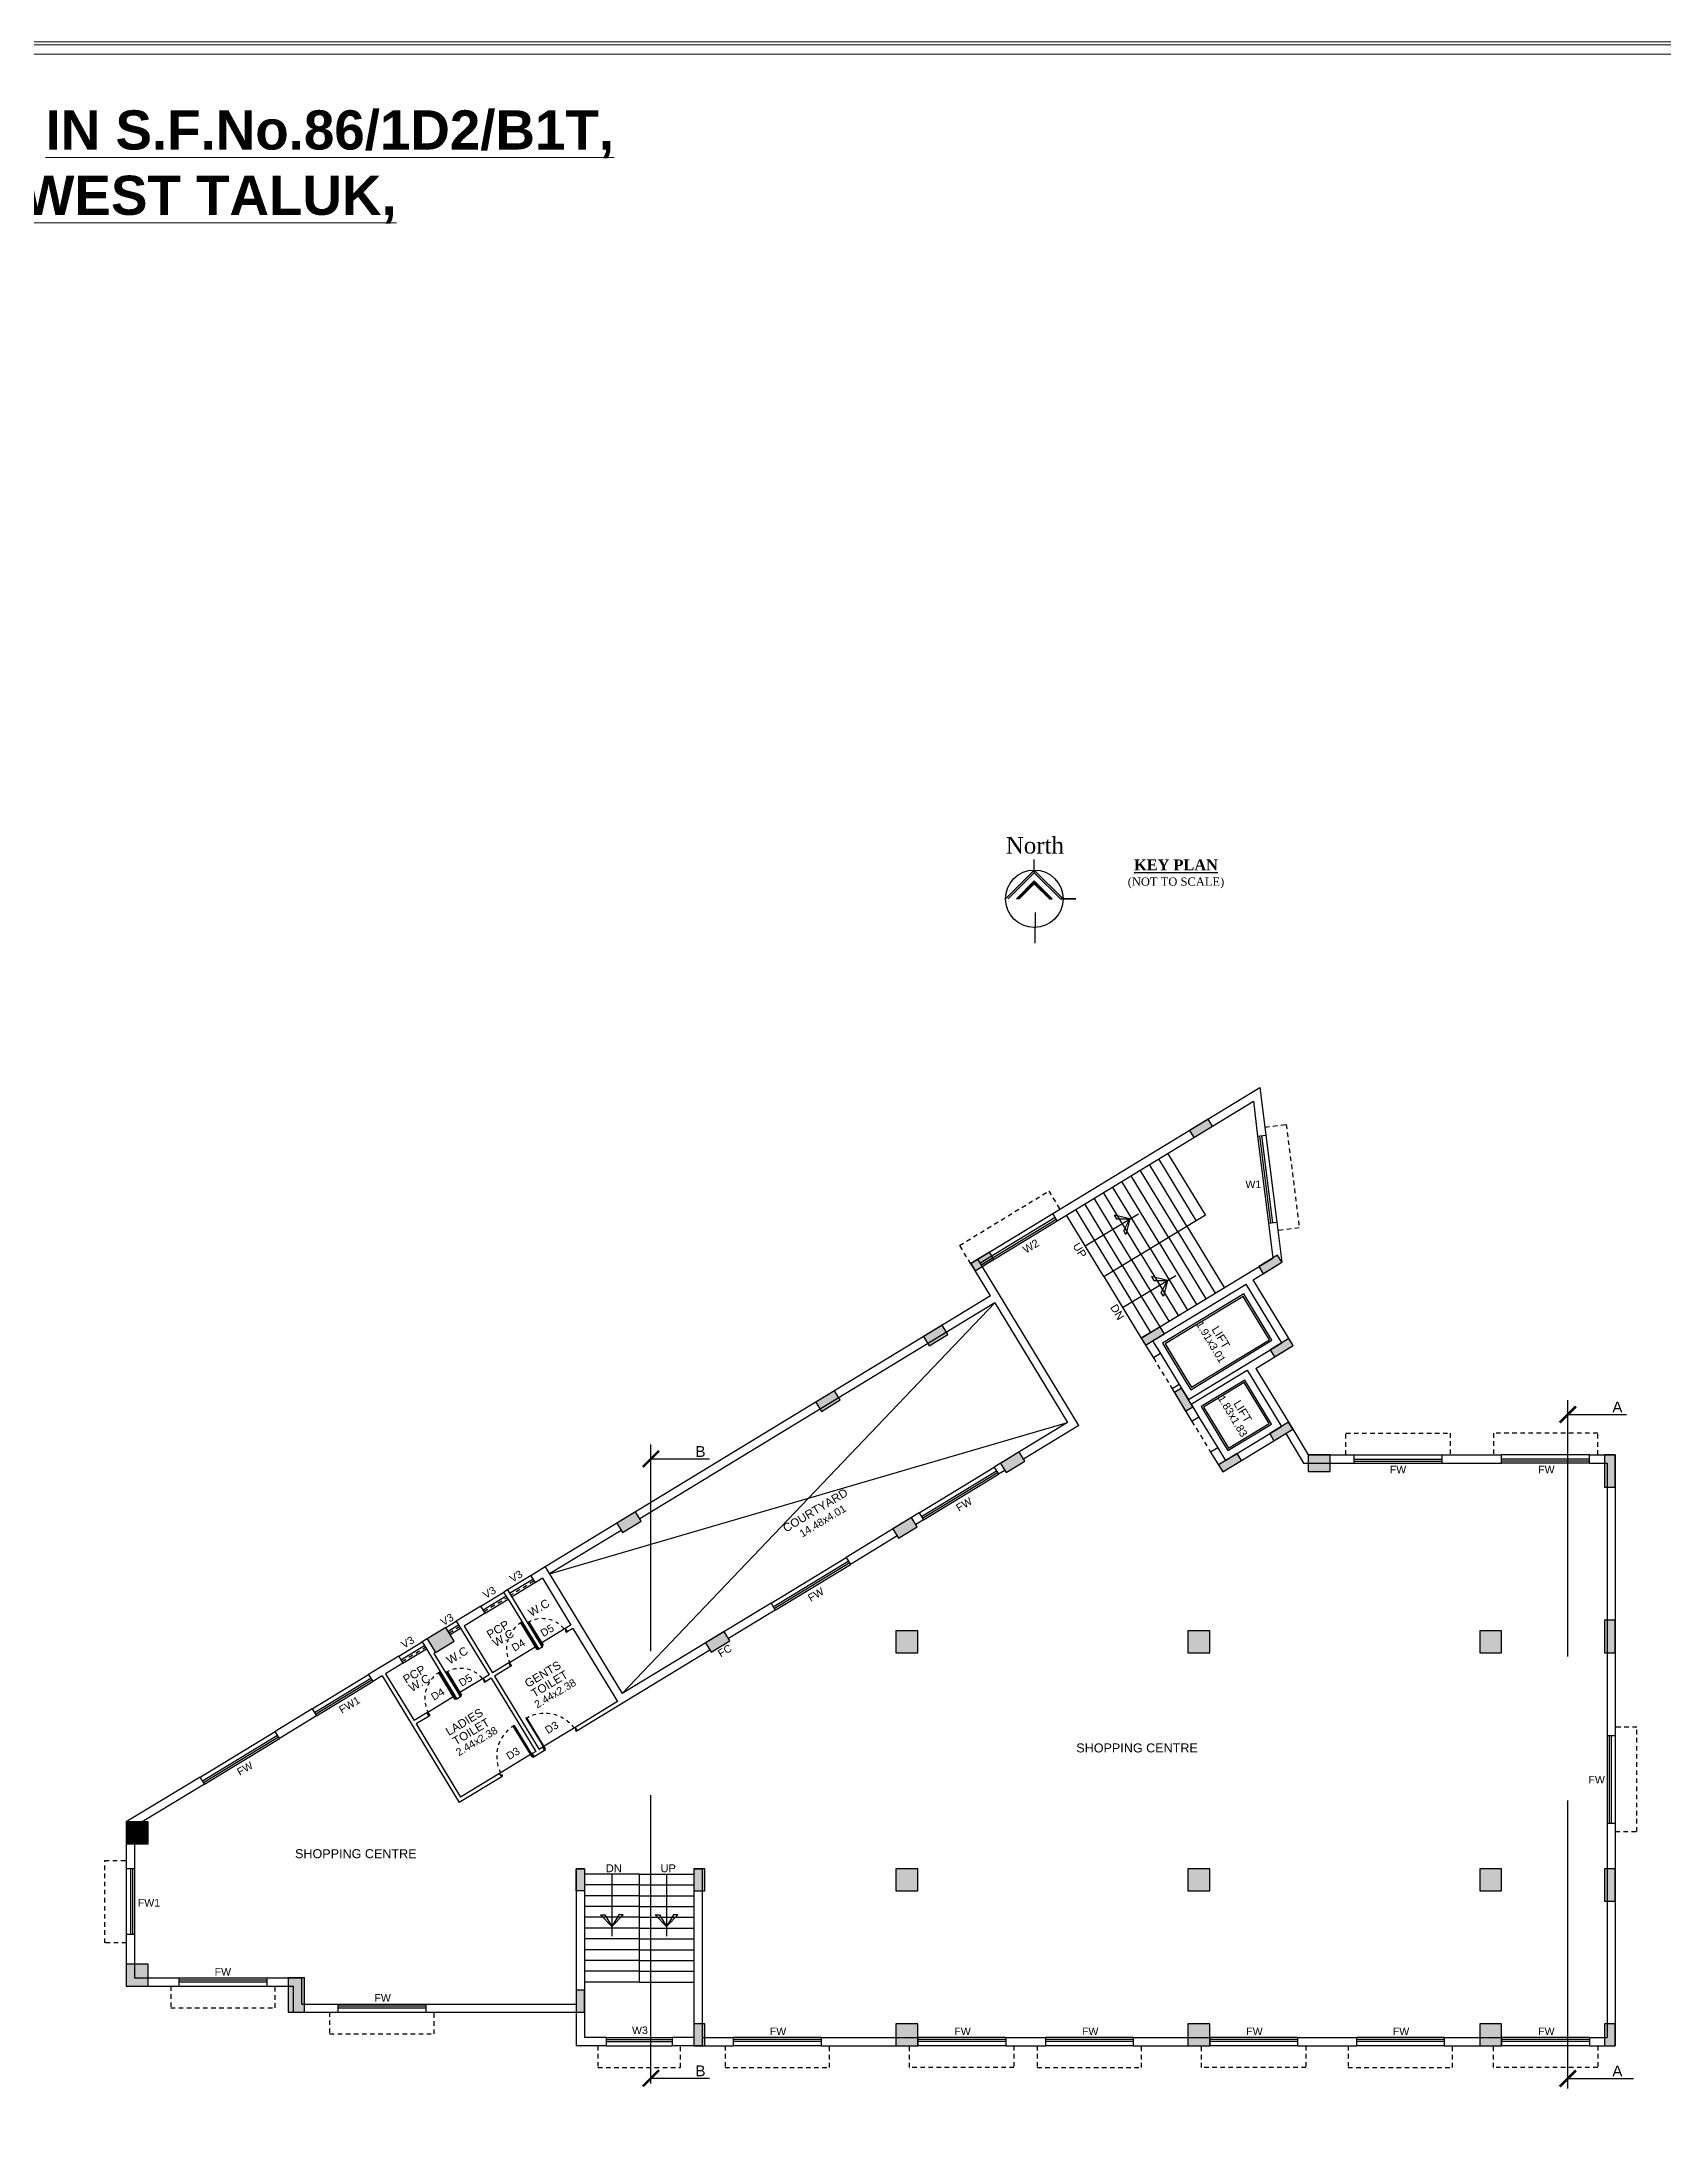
# Model space of a CAD drawing. Header units: metres. Extents: x 0 to 413, y 0 to 124.
# Drawn here: x 103.4 to 148.5, y 52.7 to 110.6 of the extents above; entities that cross this region are included whole.
import ezdxf
from ezdxf.enums import TextEntityAlignment as Align

# ---------------------------------------------------------------- set-up
doc = ezdxf.new("R2010")
doc.units = ezdxf.units.M
doc.header["$LTSCALE"] = 0.5
doc.header["$MEASUREMENT"] = 0
doc.linetypes.add('11010-XREF_SECT REF1$0${ Wide Dash }', pattern=[12, 4, -2, 4, -2])
doc.linetypes.add('HIDDEN', pattern=[0.375, 0.25, -0.125])
doc.layers.add('DIM', color=5, linetype='Continuous')
doc.styles.add('Arial', font='times.ttf', dxfattribs={"height": 9})
doc.styles.add('Arial-Bold', font='times.ttf')
doc.styles.add('Ramesh', font='romantic.ttf')
doc.styles.get("Standard").update_dxf_attribs({"font": 'arial.ttf'})
doc.dimstyles.new('Metre 1', dxfattribs={"dimscale": 0.05, "dimtxt": 7.5, "dimasz": 6, "dimexe": 5, "dimexo": 4, "dimgap": 1.5, "dimtad": 1, "dimzin": 3, "dimdsep": 46, "dimtxsty": 'Arial', "dimblk": 'ARCHTICK', "dimcen": 0.09, "dimdle": 4, "dimse1": 1, "dimse2": 1, "dimsd1": 1, "dimsd2": 1, "dimclrd": 1, "dimclre": 1, "dimclrt": 1, "dimadec": 0, "dimazin": 0, "dimtfac": 1, "dimtofl": 0, "dimtmove": 2, "dimatfit": 0, "dimldrblk": 'ARCHTICK', "dimfxl": 0, "dimtolj": 1, "dimtzin": 0, "dimarcsym": 0})

# ---------------------------------------------------------------- blocks, each defined once
blk = doc.blocks.new('D1000')
for points in [[(0, 0), (1, 0), (1, -2.3), (0, -2.3)], [(40.6, 0), (41.6, 0), (41.6, -2.3), (40.6, -2.3)], [(1, -1.2), (2, -1.2), (2, -40.8), (1, -40.8)]]:
    blk.add_lwpolyline(points, close=True)
at = {"linetype": 'HIDDEN'}
blk.add_arc((1, -1.2), 39.6, 270, 0, dxfattribs=at)
blk = doc.blocks.new('D750')
for points in [[(-1.2, -1), (-31.2, -1), (-31.2, -2), (-1.2, -2)], [(-2.3, 0), (0, 0), (0, -1), (-2.3, -1)], [(-2.3, -31), (0, -31), (0, -32), (-2.3, -32)]]:
    blk.add_lwpolyline(points, close=True)
at = {"linetype": 'HIDDEN'}
blk.add_arc((-1.2, -1), 30, 180, 270.0003, dxfattribs=at)
blk = doc.blocks.new('_ArchTick')
at = {"layer": 'DIM', "color": 0, "const_width": 0.15}
blk.add_lwpolyline([(-0.5, -0.5), (0.5, 0.5)], dxfattribs=at)

msp = doc.modelspace()

# ---------------------------------------------------------------- hatches: boundary and pattern name
h = msp.add_hatch(color=7)
h.dxf.hatch_style = 1
h.paths.add_polyline_path([(127.15, 65.902), (127.76, 65.902), (127.76, 66.512), (127.15, 66.512)])
h.paths.add_polyline_path([(135.26, 65.902), (135.87, 65.902), (135.87, 66.512), (135.26, 66.512)])
h.paths.add_polyline_path([(137.536, 71.985), (137.655, 71.789), (138.176, 72.106), (138.057, 72.302)])
h.paths.add_polyline_path([(124.925, 72.859), (125.081, 72.603), (125.602, 72.92), (125.446, 73.176)])
h.paths.add_polyline_path([(127.915, 74.679), (128.071, 74.422), (128.592, 74.739), (128.436, 74.996)])
h.paths.add_polyline_path([(129.232, 76.707), (129.352, 76.51), (129.873, 76.827), (129.753, 77.024)])
h.paths.add_polyline_path([(138.608, 70.937), (139.218, 70.937), (139.218, 71.397), (138.608, 71.397)])
h.paths.add_polyline_path([(136.11, 71.118), (136.23, 70.921), (136.751, 71.238), (136.631, 71.435)])
h.paths.add_polyline_path([(137.548, 74.311), (137.668, 74.114), (138.189, 74.431), (138.069, 74.628)])
h.paths.add_polyline_path([(133.968, 74.637), (134.088, 74.441), (134.609, 74.758), (134.489, 74.954)])
h.paths.add_polyline_path([(137.231, 76.622), (137.35, 76.426), (137.871, 76.743), (137.752, 76.94)])
h.paths.add_polyline_path([(143.37, 65.902), (143.98, 65.902), (143.98, 66.512), (143.37, 66.512)])
h.paths.add_polyline_path([(146.838, 65.902), (147.138, 65.902), (147.138, 66.802), (146.838, 66.802)])
h.paths.add_polyline_path([(146.838, 70.497), (147.138, 70.497), (147.138, 71.397), (146.838, 71.397)])
h.paths.add_polyline_path([(143.37, 54.984), (143.98, 54.984), (143.98, 55.594), (143.37, 55.594)])
h.paths.add_polyline_path([(143.37, 59.292), (143.98, 59.292), (143.98, 59.902), (143.37, 59.902)])
h.paths.add_polyline_path([(135.26, 54.984), (135.87, 54.984), (135.87, 55.594), (135.26, 55.594)])
h.paths.add_polyline_path([(135.26, 59.292), (135.87, 59.292), (135.87, 59.902), (135.26, 59.902)])
h.paths.add_polyline_path([(127.15, 54.984), (127.76, 54.984), (127.76, 55.594), (127.15, 55.594)])
h.paths.add_polyline_path([(127.15, 59.292), (127.76, 59.292), (127.76, 59.902), (127.15, 59.902)])
h.paths.add_polyline_path([(121.538, 59.292), (121.838, 59.292), (121.838, 59.902), (121.538, 59.902)])
h.paths.add_polyline_path([(121.538, 54.984), (121.838, 54.984), (121.838, 55.594), (121.538, 55.594)])
h.paths.add_polyline_path([(105.769, 56.64), (106.379, 56.64), (106.379, 57.25), (105.769, 57.25)])
h.paths.add_polyline_path([(110.268, 55.916), (110.718, 55.916), (110.718, 56.87), (110.268, 56.87)])
h.paths.add_polyline_path([(135.304, 80.402), (135.424, 80.205), (135.945, 80.522), (135.825, 80.719)])
h.paths.add_polyline_path([(135.2, 72.613), (135.397, 72.732), (135.085, 73.245), (134.889, 73.125)])
h.paths.add_polyline_path([(146.838, 59.002), (147.138, 59.002), (147.138, 59.902), (146.838, 59.902)])
h.paths.add_polyline_path([(146.838, 54.984), (147.138, 54.984), (147.138, 55.594), (146.838, 55.594)])
h.paths.add_polyline_path([(118.268, 56.526), (118.268, 55.916), (118.498, 55.916), (118.498, 56.526)])
h.paths.add_polyline_path([(118.268, 59.902), (118.268, 59.292), (118.498, 59.292), (118.498, 59.902)])
h = msp.add_hatch(color=7)
h.dxf.hatch_style = 1
h.paths.add_polyline_path([(119.919, 69.813), (119.398, 69.496), (119.554, 69.239), (120.075, 69.556)])
h.paths.add_polyline_path([(114.648, 66.605), (114.127, 66.288), (114.361, 65.904), (114.882, 66.221)])
h.paths.add_polyline_path([(122.537, 66.232), (122.381, 66.488), (121.86, 66.171), (122.016, 65.915)])
h.paths.add_polyline_path([(127.744, 69.4), (127.588, 69.657), (127.066, 69.34), (127.222, 69.083)])
h.paths.add_polyline_path([(130.733, 71.22), (130.577, 71.476), (130.056, 71.159), (130.212, 70.903)])
h = msp.add_hatch(color=7)
h.dxf.hatch_style = 1
h.paths.add_polyline_path([(106.379, 61.202), (105.769, 61.202), (105.769, 60.592), (106.379, 60.592)])

# ---------------------------------------------------------------- linework, layer by layer
at = {"color": 7}
for p, q in [((130.196, 86.837), (130.995, 87.636)), ((130.272, 86.837), (130.995, 87.56)), ((130.995, 87.636), (130.995, 87.933)), ((130.995, 87.636), (131.795, 86.837)), ((130.995, 87.629), (130.995, 87.56)), ((130.995, 87.56), (131.719, 86.837)), ((130.5, 86.837), (130.995, 87.332)), ((130.576, 86.837), (130.5, 86.837)), ((130.576, 86.837), (130.995, 87.257)), ((130.995, 87.332), (130.995, 87.257)), ((130.995, 87.332), (131.491, 86.837)), ((130.995, 87.257), (131.415, 86.837)), ((131.491, 86.837), (131.415, 86.837)), ((131.415, 86.837), (131.491, 86.837)), ((131.719, 86.837), (132.15, 86.837)), ((132.15, 86.837), (131.719, 86.837)), ((131.023, 86.457), (131.023, 86.045)), ((131.023, 85.606), (131.023, 86.038)), ((137.201, 80.248), (137.504, 77.827)), ((137.256, 80.255), (137.558, 77.834)), ((137.31, 80.262), (137.613, 77.841)), ((129.491, 76.724), (131.575, 77.992)), ((129.52, 76.677), (131.604, 77.945)), ((129.548, 76.63), (131.633, 77.898)), ((132.409, 77.2), (133.886, 78.088)), ((133.216, 78.053), (133.278, 77.951)), ((133.653, 77.948), (133.216, 78.053)), ((133.278, 77.951), (133.653, 77.948)), ((133.48, 77.615), (133.653, 77.948)), ((133.541, 77.512), (133.48, 77.615)), ((133.653, 77.948), (133.541, 77.512)), ((133.449, 75.491), (134.926, 76.379)), ((134.256, 76.345), (134.318, 76.242)), ((134.693, 76.239), (134.256, 76.345)), ((134.318, 76.242), (134.693, 76.239)), ((134.519, 75.906), (134.693, 76.239)), ((134.581, 75.804), (134.519, 75.906)), ((134.693, 76.239), (134.581, 75.804)), ((139.883, 71.277), (142.323, 71.277)), ((139.883, 71.222), (142.323, 71.222)), ((146.42, 71.277), (143.98, 71.277)), ((146.42, 71.222), (143.98, 71.222)), ((127.86, 69.682), (129.945, 70.951)), ((127.889, 69.635), (129.973, 70.904)), ((127.917, 69.588), (130.002, 70.857)), ((139.883, 71.167), (142.323, 71.167)), ((146.42, 71.167), (143.98, 71.167)), ((123.743, 67.177), (125.828, 68.445)), ((123.772, 67.13), (125.856, 68.398)), ((123.8, 67.083), (125.885, 68.351)), ((117.063, 67.934), (116.418, 67.542)), ((117.12, 67.84), (116.475, 67.448)), ((115.679, 67.092), (116.324, 67.485)), ((115.736, 66.998), (116.381, 67.391)), ((114.71, 66.503), (115, 66.679)), ((114.768, 66.409), (115.057, 66.585)), ((113.398, 65.704), (114.052, 66.102)), ((113.455, 65.61), (114.109, 66.008)), ((110.999, 64.244), (112.562, 65.195)), ((111.027, 64.197), (112.591, 65.148)), ((111.056, 64.15), (112.619, 65.101)), ((107.881, 62.346), (109.965, 63.615)), ((107.909, 62.3), (109.994, 63.568)), ((107.938, 62.253), (110.022, 63.521)), ((146.908, 63.604), (146.908, 61.164)), ((146.963, 63.604), (146.963, 61.164)), ((147.018, 63.604), (147.018, 61.164)), ((105.889, 59.902), (105.889, 58.072)), ((105.944, 59.902), (105.944, 58.072)), ((105.999, 59.902), (105.999, 58.072)), ((119.258, 59.754), (119.258, 58.031)), ((120.778, 59.754), (120.778, 58.031)), ((118.943, 58.623), (119.062, 58.623)), ((119.258, 58.302), (118.943, 58.623)), ((119.062, 58.623), (119.258, 58.302)), ((119.454, 58.623), (119.258, 58.302)), ((119.258, 58.302), (119.574, 58.623)), ((119.574, 58.623), (119.454, 58.623)), ((120.463, 58.623), (120.582, 58.623)), ((120.778, 58.302), (120.463, 58.623)), ((120.582, 58.623), (120.778, 58.302)), ((120.974, 58.623), (120.778, 58.302)), ((120.778, 58.302), (121.094, 58.623)), ((121.094, 58.623), (120.974, 58.623)), ((107.232, 56.87), (109.672, 56.87)), ((107.232, 56.815), (109.672, 56.815)), ((107.232, 56.76), (109.672, 56.76)), ((111.648, 56.146), (114.088, 56.146)), ((111.648, 56.091), (114.088, 56.091)), ((111.648, 56.036), (114.088, 56.036)), ((119.103, 55.214), (120.933, 55.214)), ((119.103, 55.159), (120.933, 55.159)), ((119.103, 55.104), (120.933, 55.104)), ((125.073, 55.214), (122.633, 55.214)), ((125.073, 55.159), (122.633, 55.159)), ((125.073, 55.104), (122.633, 55.104)), ((130.2, 55.214), (127.76, 55.214)), ((130.2, 55.159), (127.76, 55.159)), ((130.2, 55.104), (127.76, 55.104)), ((133.746, 55.214), (131.306, 55.214)), ((133.746, 55.159), (131.306, 55.159)), ((133.746, 55.104), (131.306, 55.104)), ((138.31, 55.214), (135.87, 55.214)), ((138.31, 55.159), (135.87, 55.159)), ((138.31, 55.104), (135.87, 55.104)), ((142.383, 55.214), (139.943, 55.214)), ((142.383, 55.159), (139.943, 55.159)), ((142.383, 55.104), (139.943, 55.104)), ((146.42, 55.214), (143.98, 55.214)), ((146.42, 55.159), (143.98, 55.159)), ((146.42, 55.104), (143.98, 55.104))]:
    msp.add_line(p, q, dxfattribs=at)
at = {"color": 7, "ltscale": 10}
for p, q in [((131.513, 78.095), (137.265, 81.595)), ((131.633, 77.898), (137.081, 81.214)), ((137.081, 81.214), (137.201, 80.248)), ((137.265, 81.595), (137.429, 80.277)), ((137.201, 80.248), (137.429, 80.277)), ((137.429, 80.277), (137.732, 77.856)), ((135.235, 77.749), (134.195, 79.458)), ((135.491, 77.905), (134.452, 79.614)), ((135.748, 78.061), (134.708, 79.77)), ((134.21, 77.125), (133.17, 78.834)), ((134.466, 77.281), (133.427, 78.99)), ((134.723, 77.437), (133.683, 79.146)), ((134.979, 77.593), (133.939, 79.302)), ((133.185, 76.502), (132.145, 78.21)), ((133.441, 76.658), (132.402, 78.366)), ((133.697, 76.814), (132.658, 78.522)), ((133.954, 76.97), (132.914, 78.678)), ((129.429, 76.826), (131.513, 78.095)), ((131.633, 77.898), (131.513, 78.095)), ((132.929, 76.346), (131.889, 78.054)), ((132.929, 76.346), (135.748, 78.061)), ((134.979, 77.593), (136.019, 75.885)), ((135.235, 77.749), (136.275, 76.041)), ((137.504, 77.827), (137.732, 77.856)), ((137.504, 77.827), (137.625, 76.862)), ((137.732, 77.856), (137.871, 76.743)), ((134.21, 77.125), (135.25, 75.417)), ((134.466, 77.281), (135.506, 75.573)), ((134.723, 77.437), (135.762, 75.729)), ((129.232, 76.707), (129.429, 76.826)), ((129.777, 75.812), (129.232, 76.707)), ((132.235, 72.215), (129.429, 76.826)), ((133.185, 76.502), (134.225, 74.793)), ((133.441, 76.658), (134.481, 74.949)), ((133.697, 76.814), (134.737, 75.105)), ((133.954, 76.97), (134.993, 75.261)), ((133.968, 74.637), (137.625, 76.862)), ((137.076, 76.259), (137.871, 76.743)), ((132.929, 76.346), (133.968, 74.637)), ((134.284, 74.56), (136.881, 76.14)), ((137.874, 74.509), (136.881, 76.14)), ((138.189, 74.431), (137.076, 76.259)), ((129.776, 75.811), (117.406, 68.284)), ((119.546, 64.768), (129.895, 75.615)), ((129.895, 75.615), (120.038, 69.616)), ((129.895, 75.615), (131.917, 72.292)), ((133.968, 74.637), (134.304, 74.086)), ((134.284, 74.56), (134.5, 74.206)), ((134.5, 74.206), (134.304, 74.086)), ((134.5, 74.206), (135.02, 73.352)), ((135.277, 72.929), (137.874, 74.509)), ((137.147, 73.797), (138.189, 74.431)), ((135.355, 72.801), (136.909, 73.746)), ((136.909, 73.746), (137.86, 72.183)), ((137.147, 73.797), (138.176, 72.106)), ((135.02, 73.352), (134.824, 73.232)), ((134.824, 73.232), (135.375, 72.326)), ((135.02, 73.352), (135.277, 72.929)), ((135.355, 72.801), (135.571, 72.446)), ((135.571, 72.446), (135.375, 72.326)), ((135.571, 72.446), (136.091, 71.592)), ((117.526, 68.087), (131.915, 72.295)), ((131.917, 72.292), (129.882, 71.053)), ((132.235, 72.215), (130.697, 71.28)), ((136.23, 70.921), (137.98, 71.986)), ((136.307, 71.237), (137.86, 72.183)), ((137.98, 71.986), (138.478, 71.167)), ((138.176, 72.106), (138.608, 71.397)), ((136.091, 71.592), (135.894, 71.472)), ((135.894, 71.472), (136.23, 70.921)), ((136.091, 71.592), (136.307, 71.237)), ((138.608, 71.397), (139.883, 71.397)), ((139.883, 71.397), (142.323, 71.397)), ((139.883, 71.167), (139.883, 71.397)), ((142.323, 71.397), (143.98, 71.397)), ((142.323, 71.167), (142.323, 71.397)), ((146.42, 71.397), (143.98, 71.397)), ((143.98, 71.167), (143.98, 71.397)), ((146.42, 71.397), (147.138, 71.397)), ((146.42, 71.167), (146.42, 71.397)), ((147.138, 71.397), (147.138, 63.604)), ((127.798, 69.785), (129.882, 71.053)), ((129.882, 71.053), (130.002, 70.857)), ((130.176, 70.963), (130.002, 70.857)), ((138.478, 71.167), (139.883, 71.167)), ((142.323, 71.167), (143.98, 71.167)), ((146.42, 71.167), (146.908, 71.167)), ((146.908, 71.167), (146.908, 63.604)), ((127.798, 69.785), (125.765, 68.548)), ((127.917, 69.588), (127.707, 69.46)), ((127.798, 69.785), (127.917, 69.588)), ((119.517, 69.299), (117.526, 68.087)), ((127.186, 69.143), (125.885, 68.351)), ((123.681, 67.279), (125.765, 68.548)), ((125.765, 68.548), (125.885, 68.351)), ((117, 68.037), (116.356, 67.644)), ((117.406, 68.284), (117.005, 68.039)), ((117.005, 68.039), (117.124, 67.843)), ((117.329, 67.968), (117.124, 67.843)), ((117.329, 67.968), (118.12, 66.669)), ((117.406, 68.284), (119.548, 64.764)), ((115.617, 67.195), (114.937, 66.781)), ((115.617, 67.195), (116.262, 67.587)), ((115.736, 66.998), (115.617, 67.195)), ((116.356, 67.644), (116.262, 67.587)), ((116.381, 67.391), (116.262, 67.587)), ((116.356, 67.644), (117.322, 66.055)), ((116.381, 67.391), (117.228, 65.998)), ((123.681, 67.279), (119.548, 64.764)), ((123.681, 67.279), (123.8, 67.083)), ((114.648, 66.605), (114.937, 66.781)), ((114.937, 66.781), (115.847, 65.286)), ((115.736, 66.998), (115.151, 66.642)), ((115.151, 66.642), (115.941, 65.344)), ((118.12, 66.669), (117.96, 66.572)), ((118.177, 66.575), (118.017, 66.478)), ((118.177, 66.575), (119.414, 64.542)), ((123.8, 67.083), (122.5, 66.292)), ((113.336, 65.807), (113.989, 66.204)), ((114.127, 66.288), (113.989, 66.204)), ((113.989, 66.204), (114.109, 66.008)), ((114.109, 66.008), (114.956, 64.615)), ((116.394, 65.619), (117.171, 66.092)), ((117.322, 66.055), (117.228, 65.998)), ((117.96, 66.572), (117.265, 66.149)), ((117.96, 66.572), (118.017, 66.478)), ((113.336, 65.807), (112.5, 65.298)), ((113.455, 65.61), (112.973, 65.316)), ((113.336, 65.807), (113.455, 65.61)), ((114.361, 65.904), (114.317, 65.877)), ((114.317, 65.877), (115.05, 64.673)), ((116.394, 65.619), (115.941, 65.344)), ((116.451, 65.525), (115.998, 65.25)), ((116.394, 65.619), (116.451, 65.525)), ((121.979, 65.975), (118.293, 63.731)), ((110.936, 64.346), (112.5, 65.298)), ((112.5, 65.298), (112.619, 65.101)), ((112.879, 65.259), (112.619, 65.101)), ((112.879, 65.259), (115.021, 61.74)), ((112.973, 65.316), (113.763, 64.018)), ((115.687, 65.189), (114.993, 64.766)), ((115.847, 65.286), (115.687, 65.189)), ((115.687, 65.189), (115.745, 65.095)), ((115.904, 65.192), (115.745, 65.095)), ((115.904, 65.192), (117.142, 63.159)), ((115.998, 65.25), (117.236, 63.216)), ((110.936, 64.346), (109.903, 63.717)), ((110.936, 64.346), (111.056, 64.15)), ((114.122, 64.236), (114.899, 64.709)), ((115.05, 64.673), (114.956, 64.615)), ((119.414, 64.542), (118.236, 63.825)), ((107.818, 62.449), (109.903, 63.717)), ((110.022, 63.521), (109.903, 63.717)), ((111.056, 64.15), (110.022, 63.521)), ((114.122, 64.236), (113.763, 64.018)), ((114.179, 64.142), (113.82, 63.924)), ((113.82, 63.924), (115.057, 61.891)), ((114.122, 64.236), (114.179, 64.142)), ((118.236, 63.825), (117.333, 63.276)), ((118.236, 63.825), (118.293, 63.731)), ((117.044, 63.1), (116.141, 62.55)), ((117.142, 63.159), (117.044, 63.1)), ((117.101, 63.006), (117.044, 63.1)), ((117.39, 63.182), (117.101, 63.006)), ((117.333, 63.276), (117.236, 63.216)), ((117.333, 63.276), (117.39, 63.182)), ((146.908, 63.604), (147.138, 63.604)), ((147.138, 63.604), (147.138, 61.164)), ((116.141, 62.55), (115.057, 61.891)), ((116.198, 62.456), (116.141, 62.55)), ((107.818, 62.449), (105.769, 61.202)), ((107.938, 62.253), (106.211, 61.202)), ((107.938, 62.253), (107.818, 62.449)), ((116.198, 62.456), (115.021, 61.74)), ((105.769, 61.202), (105.769, 59.902)), ((146.908, 61.164), (146.908, 55.214)), ((146.908, 61.164), (147.138, 61.164)), ((147.138, 61.164), (147.138, 54.984)), ((105.999, 60.592), (105.999, 59.902)), ((105.769, 59.902), (105.769, 58.072)), ((105.999, 59.902), (105.769, 59.902)), ((118.268, 59.902), (118.268, 56.146)), ((118.498, 59.902), (118.268, 59.902)), ((118.498, 59.902), (118.498, 55.214)), ((120.018, 59.754), (118.498, 59.754)), ((120.018, 59.754), (120.018, 56.754)), ((120.018, 59.754), (121.538, 59.754)), ((121.538, 59.902), (121.538, 55.214)), ((121.768, 59.902), (121.538, 59.902)), ((121.538, 59.902), (121.768, 59.902)), ((121.768, 59.902), (121.768, 54.984)), ((121.768, 59.902), (121.768, 59.902)), ((120.018, 59.454), (118.498, 59.454)), ((120.018, 59.154), (118.498, 59.154)), ((120.018, 59.454), (121.538, 59.454)), ((120.018, 59.154), (121.538, 59.154)), ((120.018, 58.854), (118.498, 58.854)), ((120.018, 58.554), (118.498, 58.554)), ((120.018, 58.854), (121.538, 58.854)), ((120.018, 58.554), (121.538, 58.554)), ((105.769, 58.072), (105.769, 56.64)), ((105.999, 58.072), (105.769, 58.072)), ((105.999, 58.072), (105.999, 56.87)), ((120.018, 58.254), (118.498, 58.254)), ((120.018, 57.954), (118.498, 57.954)), ((120.018, 58.254), (121.538, 58.254)), ((120.018, 57.954), (121.538, 57.954)), ((120.018, 57.654), (118.498, 57.654)), ((120.018, 57.354), (118.498, 57.354)), ((120.018, 57.654), (121.538, 57.654)), ((120.018, 57.354), (121.538, 57.354)), ((105.999, 56.87), (107.232, 56.87)), ((107.232, 56.87), (107.232, 56.64)), ((109.672, 56.87), (110.648, 56.87)), ((109.672, 56.87), (109.672, 56.64)), ((110.648, 56.146), (110.648, 56.87)), ((120.018, 57.054), (118.498, 57.054)), ((120.018, 56.754), (118.498, 56.754)), ((120.018, 57.054), (121.538, 57.054)), ((120.018, 56.754), (121.538, 56.754)), ((105.769, 56.64), (107.232, 56.64)), ((107.232, 56.64), (109.672, 56.64)), ((109.672, 56.64), (110.418, 56.64)), ((110.418, 55.916), (110.418, 56.64)), ((110.418, 55.916), (111.648, 55.916)), ((110.648, 56.146), (111.648, 56.146)), ((111.648, 56.146), (111.648, 55.916)), ((111.648, 55.916), (114.088, 55.916)), ((114.088, 56.146), (118.268, 56.146)), ((114.088, 56.146), (114.088, 55.916)), ((114.088, 55.916), (118.268, 55.916)), ((118.268, 55.916), (118.268, 54.984)), ((119.103, 55.214), (118.498, 55.214)), ((119.103, 55.214), (119.103, 54.984)), ((121.538, 55.214), (120.933, 55.214)), ((120.933, 55.214), (120.933, 54.984)), ((121.768, 55.214), (122.633, 55.214)), ((122.633, 55.214), (122.633, 54.984)), ((125.073, 55.214), (127.76, 55.214)), ((125.073, 55.214), (125.073, 54.984)), ((127.76, 55.214), (127.76, 54.984)), ((130.2, 55.214), (131.306, 55.214)), ((130.2, 55.214), (130.2, 54.984)), ((131.306, 55.214), (131.306, 54.984)), ((133.746, 55.214), (135.87, 55.214)), ((133.746, 55.214), (133.746, 54.984)), ((135.87, 55.214), (135.87, 54.984)), ((138.31, 55.214), (139.943, 55.214)), ((138.31, 55.214), (138.31, 54.984)), ((139.943, 55.214), (139.943, 54.984)), ((142.383, 55.214), (143.98, 55.214)), ((142.383, 55.214), (142.383, 54.984)), ((143.98, 55.214), (143.98, 54.984)), ((146.42, 55.214), (146.908, 55.214)), ((146.42, 55.214), (146.42, 54.984)), ((119.103, 54.984), (118.268, 54.984)), ((119.103, 54.984), (120.933, 54.984)), ((121.768, 54.984), (120.933, 54.984)), ((121.768, 54.984), (122.633, 54.984)), ((125.073, 54.984), (122.633, 54.984)), ((125.073, 54.984), (127.76, 54.984)), ((130.2, 54.984), (127.76, 54.984)), ((130.2, 54.984), (131.306, 54.984)), ((133.746, 54.984), (131.306, 54.984)), ((133.746, 54.984), (135.87, 54.984)), ((138.31, 54.984), (135.87, 54.984)), ((138.31, 54.984), (139.943, 54.984)), ((142.383, 54.984), (139.943, 54.984)), ((142.383, 54.984), (143.98, 54.984)), ((146.42, 54.984), (143.98, 54.984)), ((146.42, 54.984), (147.138, 54.984))]:
    msp.add_line(p, q, dxfattribs=at)
at = {"color": 7, "linetype": 'HIDDEN'}
for p, q in [((134.304, 74.086), (134.824, 73.232)), ((135.375, 72.326), (135.894, 71.472)), ((117.091, 67.887), (116.447, 67.495)), ((115.708, 67.045), (116.353, 67.438)), ((114.739, 66.456), (115.028, 66.632)), ((113.427, 65.657), (114.08, 66.055))]:
    msp.add_line(p, q, dxfattribs=at)
at = {"color": 7, "linetype": '11010-XREF_SECT REF1$0${ Wide Dash }', "ltscale": 4}
msp.add_line((120.344, 53.942), (120.344, 71.682), dxfattribs=at)
at = {"linetype": 'ByBlock', "lineweight": 20}
for points in [[(0, 110.639), (176.803, 110.639), (176.803, 0), (0, 0)], [(0.088, 110.551), (176.715, 110.551), (176.715, 0.088), (0.088, 0.088)], [(0.351, 110.288), (176.452, 110.288), (176.452, 0.351), (0.351, 0.351)]]:
    msp.add_lwpolyline(points, close=True, dxfattribs=at)
at = {"color": 7, "linetype": 'ByBlock'}
for points in [[(135.304, 80.402), (135.424, 80.205), (135.945, 80.522), (135.825, 80.719)], [(129.232, 76.707), (129.352, 76.51), (129.873, 76.827), (129.753, 77.024)], [(137.231, 76.622), (137.35, 76.426), (137.871, 76.743), (137.752, 76.94)], [(127.915, 74.679), (128.071, 74.422), (128.592, 74.739), (128.436, 74.996)], [(133.968, 74.637), (134.088, 74.441), (134.609, 74.758), (134.489, 74.954)], [(137.548, 74.311), (137.668, 74.114), (138.189, 74.431), (138.069, 74.628)], [(124.925, 72.859), (125.081, 72.603), (125.602, 72.92), (125.446, 73.176)], [(124.925, 72.859), (125.081, 72.603), (125.602, 72.92), (125.446, 73.176)], [(135.2, 72.613), (135.397, 72.732), (135.085, 73.245), (134.889, 73.125)], [(137.536, 71.985), (137.655, 71.789), (138.176, 72.106), (138.057, 72.302)], [(130.056, 71.159), (130.212, 70.903), (130.733, 71.22), (130.577, 71.476)], [(136.11, 71.118), (136.23, 70.921), (136.751, 71.238), (136.631, 71.435)], [(138.608, 70.937), (139.218, 70.937), (139.218, 71.397), (138.608, 71.397)], [(146.838, 70.497), (147.138, 70.497), (147.138, 71.397), (146.838, 71.397)], [(119.398, 69.496), (119.554, 69.239), (120.075, 69.556), (119.919, 69.813)], [(127.066, 69.34), (127.222, 69.083), (127.744, 69.4), (127.588, 69.657)], [(114.882, 66.221), (114.648, 66.605), (114.127, 66.288), (114.361, 65.904)], [(146.838, 65.902), (147.138, 65.902), (147.138, 66.802), (146.838, 66.802)], [(121.86, 66.171), (122.016, 65.915), (122.537, 66.232), (122.381, 66.488)], [(127.15, 65.902), (127.76, 65.902), (127.76, 66.512), (127.15, 66.512)], [(135.26, 65.902), (135.87, 65.902), (135.87, 66.512), (135.26, 66.512)], [(143.37, 65.902), (143.98, 65.902), (143.98, 66.512), (143.37, 66.512)], [(105.769, 60.592), (106.379, 60.592), (106.379, 61.202), (105.769, 61.202)], [(118.498, 59.292), (118.268, 59.292), (118.268, 59.902), (118.498, 59.902)], [(121.538, 59.292), (121.838, 59.292), (121.838, 59.902), (121.538, 59.902)], [(127.15, 59.292), (127.76, 59.292), (127.76, 59.902), (127.15, 59.902)], [(135.26, 59.292), (135.87, 59.292), (135.87, 59.902), (135.26, 59.902)], [(143.37, 59.292), (143.98, 59.292), (143.98, 59.902), (143.37, 59.902)], [(146.838, 59.002), (147.138, 59.002), (147.138, 59.902), (146.838, 59.902)], [(105.769, 56.64), (106.379, 56.64), (106.379, 57.25), (105.769, 57.25)], [(110.268, 55.916), (110.718, 55.916), (110.718, 56.87), (110.268, 56.87)], [(118.268, 55.916), (118.498, 55.916), (118.498, 56.526), (118.268, 56.526)], [(121.538, 54.984), (121.838, 54.984), (121.838, 55.594), (121.538, 55.594)], [(127.15, 54.984), (127.76, 54.984), (127.76, 55.594), (127.15, 55.594)], [(135.26, 54.984), (135.87, 54.984), (135.87, 55.594), (135.26, 55.594)], [(143.37, 54.984), (143.98, 54.984), (143.98, 55.594), (143.37, 55.594)], [(146.838, 54.984), (147.138, 54.984), (147.138, 55.594), (146.838, 55.594)]]:
    msp.add_lwpolyline(points, close=True, dxfattribs=at)
at = {"color": 7, "linetype": 'HIDDEN'}
for points in [[(137.402, 80.499), (137.997, 80.574), (138.357, 77.696), (138.357, 77.696), (137.761, 77.622)], [(129.233, 76.701), (128.921, 77.213), (131.398, 78.721), (131.398, 78.721), (131.71, 78.208)], [(139.653, 71.397), (139.653, 71.997), (142.553, 71.997), (142.553, 71.997), (142.553, 71.397)], [(146.65, 71.397), (146.65, 71.997), (143.75, 71.997), (143.75, 71.997), (143.75, 71.397)], [(147.138, 60.934), (147.738, 60.934), (147.738, 63.834), (147.738, 63.834), (147.138, 63.834)], [(105.769, 57.842), (105.169, 57.842), (105.169, 60.132), (105.169, 60.132), (105.769, 60.132)], [(107.002, 56.64), (107.002, 56.04), (109.902, 56.04), (109.902, 56.04), (109.902, 56.64)], [(111.418, 55.916), (111.418, 55.316), (114.318, 55.316), (114.318, 55.316), (114.318, 55.916)], [(118.873, 54.984), (118.873, 54.384), (121.163, 54.384), (121.163, 54.384), (121.163, 54.984)], [(122.403, 54.984), (122.403, 54.384), (125.303, 54.384), (125.303, 54.384), (125.303, 54.984)], [(130.43, 54.984), (130.43, 54.384), (127.53, 54.384), (127.53, 54.384), (127.53, 54.984)], [(131.076, 54.984), (131.076, 54.384), (133.976, 54.384), (133.976, 54.384), (133.976, 54.984)], [(138.54, 54.984), (138.54, 54.384), (135.64, 54.384), (135.64, 54.384), (135.64, 54.984)], [(139.713, 54.984), (139.713, 54.384), (142.613, 54.384), (142.613, 54.384), (142.613, 54.984)], [(146.65, 54.984), (146.65, 54.384), (143.75, 54.384), (143.75, 54.384), (143.75, 54.984)]]:
    msp.add_lwpolyline(points, dxfattribs=at)
at = {"color": 7}
for points in [[(137.599, 74.576), (136.814, 75.866), (134.559, 74.493), (134.671, 74.31), (135.191, 73.455), (135.344, 73.203)], [(137.53, 74.592), (136.797, 75.797), (134.628, 74.477), (134.714, 74.336), (135.234, 73.481), (135.361, 73.272)], [(136.842, 73.471), (135.63, 72.734), (135.742, 72.55), (136.262, 71.696), (136.374, 71.512), (137.585, 72.25)], [(136.825, 73.402), (135.699, 72.717), (135.785, 72.576), (136.304, 71.722), (136.39, 71.581), (137.517, 72.266)]]:
    msp.add_lwpolyline(points, close=True, dxfattribs=at)
at = {"color": 7, "linetype": '11010-XREF_SECT REF1$0${ Wide Dash }', "ltscale": 4}
msp.add_lwpolyline([(145.818, 53.798), (145.818, 72.918)], dxfattribs=at)
at = {"color": 7}
msp.add_circle((130.995, 86.837), 0.799, dxfattribs=at)
for points in [[(130.995, 87.56), (130.995, 87.636), (130.272, 86.837), (130.196, 86.837)], [(131.719, 86.837), (131.795, 86.837), (130.995, 87.56), (130.995, 87.636)], [(130.995, 87.257), (130.995, 87.332), (130.576, 86.837), (130.5, 86.837)], [(131.415, 86.837), (131.491, 86.837), (130.995, 87.257), (130.995, 87.332)]]:
    msp.add_solid(points, dxfattribs=at)

# ---------------------------------------------------------------- block references
at = {"color": 7, "linetype": 'Continuous'}
for name, p, xscale, yscale, zscale, rotation in [('D750', (117.322, 66.055), -0.0254055555555556, 0.0254055555555556, 0.0254055555555556, 121.3226489140274), ('D750', (117.228, 65.998), 0.0284375000000011, 0.0284375000000011, 0.0284375000000011, 301.3227777777061), ('D750', (115.05, 64.673), -0.0254055555555556, 0.0254055555555556, 0.0254055555555556, 121.3226489140274), ('D750', (114.956, 64.615), 0.0284375000000011, 0.0284375000000011, 0.0284375000000011, 301.3227777777061), ('D1000', (117.39, 63.182), -0.0254055555555556, 0.0254055555555556, 0.0254055555555556, 211.3227133447601), ('D1000', (117.101, 63.006), 0.0254055555555556, 0.0254055555555556, 0.0254055555555556, 211.322713346967)]:
    msp.add_blockref(name, p, dxfattribs=dict(at, xscale=xscale, yscale=yscale, zscale=zscale, rotation=rotation))

# ---------------------------------------------------------------- texts
at = {"color": 7, "style": 'Arial'}
msp.add_text('North', height=0.4583, dxfattribs=at).set_placement((131.012, 88.092), align=Align.CENTER)
at = {"color": 7}
for s, height, p in [('W1', 0.21, (137.082, 78.804)), ('A', 0.3, (147.195, 72.574)), ('B', 0.3, (121.721, 71.338)), ('FW', 0.21, (141.101, 70.883)), ('FW', 0.21, (145.222, 70.883)), ('SHOPPING CENTRE', 0.25, (133.851, 63.132)), ('FW', 0.21, (146.62, 62.27)), ('SHOPPING CENTRE', 0.25, (112.145, 60.195)), ('FW1', 0.21, (106.398, 58.852)), ('FW', 0.21, (108.451, 56.937)), ('FW', 0.21, (112.89, 56.212)), ('W3', 0.21, (120.039, 55.311)), ('FW', 0.21, (123.875, 55.281)), ('FW', 0.21, (129.002, 55.281)), ('FW', 0.21, (132.548, 55.281)), ('FW', 0.21, (137.112, 55.281)), ('FW', 0.21, (141.185, 55.281)), ('FW', 0.21, (145.222, 55.281)), ('B', 0.3, (121.721, 54.14)), ('A', 0.3, (147.195, 54.135))]:
    msp.add_text(s, height=height, dxfattribs=at).set_placement(p, align=Align.CENTER)
for s, height, p in [('W2', 0.22, (130.956, 77.096)), ('COURTYARD', 0.23, (124.969, 69.759)), ('FW', 0.21, (129.097, 69.931)), ('14.48x4.01', 0.21, (125.172, 69.471)), ('V3', 0.21, (115.91, 67.483)), ('V3', 0.21, (116.649, 67.933)), ('W.C', 0.23, (117.287, 67.05)), ('FW', 0.21, (124.98, 67.426)), ('V3', 0.21, (114.734, 66.73)), ('PCP', 0.23, (116.153, 66.452)), ('D5', 0.21, (117.515, 66.428)), ('V3', 0.21, (113.638, 66.101)), ('W.C', 0.23, (115.021, 65.729)), ('W.C', 0.23, (116.299, 66.212)), ('D4', 0.21, (116.714, 66.023)), ('FC', 0.21, (122.451, 65.867)), ('PCP', 0.23, (113.826, 65.205)), ('GENTS', 0.23, (117.398, 65.207)), ('TOILET', 0.23, (117.585, 64.937)), ('W.C', 0.23, (113.972, 64.965)), ('D4', 0.21, (114.474, 64.661)), ('D5', 0.21, (115.246, 65.047)), ('2.44x2.38', 0.21, (117.737, 64.68)), ('FW1', 0.21, (112.022, 64.363)), ('LADIES', 0.23, (115.219, 63.881)), ('TOILET', 0.23, (115.407, 63.611)), ('2.44x2.38', 0.21, (115.558, 63.354)), ('D3', 0.21, (117.641, 63.736)), ('D3', 0.21, (116.565, 63.013)), ('FW', 0.21, (109.118, 62.596))]:
    msp.add_text(s, height=height, rotation=31, dxfattribs=at).set_placement(p, align=Align.CENTER)
for s, height, p in [('UP', 0.22, (132.055, 77.203)), ('DN', 0.22, (133.095, 75.495)), ('1.91x3.01', 0.21, (135.48, 75.03)), ('LIFT', 0.23, (135.911, 74.884)), ('1.83x1.83', 0.21, (136.086, 72.972)), ('LIFT', 0.23, (136.517, 72.826))]:
    msp.add_text(s, height=height, rotation=301, dxfattribs=at).set_placement(p)
for s, p in [('DN', (119.09, 59.805)), ('UP', (120.61, 59.805))]:
    msp.add_text(s, height=0.22, dxfattribs=at).set_placement(p)
at = {"lineweight": 20, "insert": (5.113, 108.732), "char_height": 1.0881, "width": 147.52917, "attachment_point": 1, "style": 'Arial-Bold'}
msp.add_mtext('\\A1;{\\fArial Baltic|b1|i0|c186|p34;\\LPLAN SHOWING THE PROPOSED CONSTRUCTION OF R.C.C TERRACE\\fArial Baltic|b1|i0|c0|p34;D\\fArial Baltic|b1|i0|c186|p34; ROOF COMM\\fArial Baltic|b1|i0|c0|p34;ERCIAL OFFICE \\fArial Baltic|b1|i0|c186|p34;BUILDING\\fArial Baltic|b1|i0|c0|p34; (STILT + 3 FLOORS)\\fArial Baltic|b1|i0|c186|p34;, IN\\fArial Baltic|b1|i0|c0|p34; S.F.No.86/1D2/B1T,\\PPLOT No. - 23, WARD - E, BLOCK No. - 62, T.S.No. - 15, \\fArial Baltic|b1|i0|c186|p34;AT \\fArial Baltic|b1|i0|c0|p34;ALAGAPURAM VILLAGE\\fArial Baltic|b1|i0|c186|p34;, \\fArial Baltic|b1|i0|c0|p34;SALEM CITY MUNICIPAL CORPORATION, SALEM WEST TALUK\\fArial Baltic|b1|i0|c186|p34;, \\fArial Baltic|b1|i0|c0|p34;\\H1.86531x; \\H0.5361x;\\PSALEM DISTRICT\\fArial Baltic|b1|i0|c186|p34;.\\H1.57687x; }', dxfattribs=at)
at = {"color": 7, "insert": (134.932, 87.124), "char_height": 0.3, "attachment_point": 8, "style": 'Ramesh'}
msp.add_mtext('{\\fRomantic|b1|i0|c2|p2;\\L\\C0;KEY PLAN\\P\\fRomantic|b0|i0|c2|p2;\\H0.76667x;\\l(NOT TO SCALE)}', dxfattribs=at)

# ---------------------------------------------------------------- leaders
at = {"color": 7, "ltscale": 10}
for points in [[(145.818, 72.516), (147.445, 72.516)], [(120.344, 71.281), (121.97, 71.281)], [(120.344, 54.082), (121.97, 54.082)], [(145.818, 54.077), (147.646, 54.077)]]:
    msp.add_leader(points, dimstyle='Metre 1', override={"dimasz": 9, "dimgap": 1.5, "dimtad": 0, "dimclrd": 7}, dxfattribs=at)

doc.saveas('drawing.dxf')
